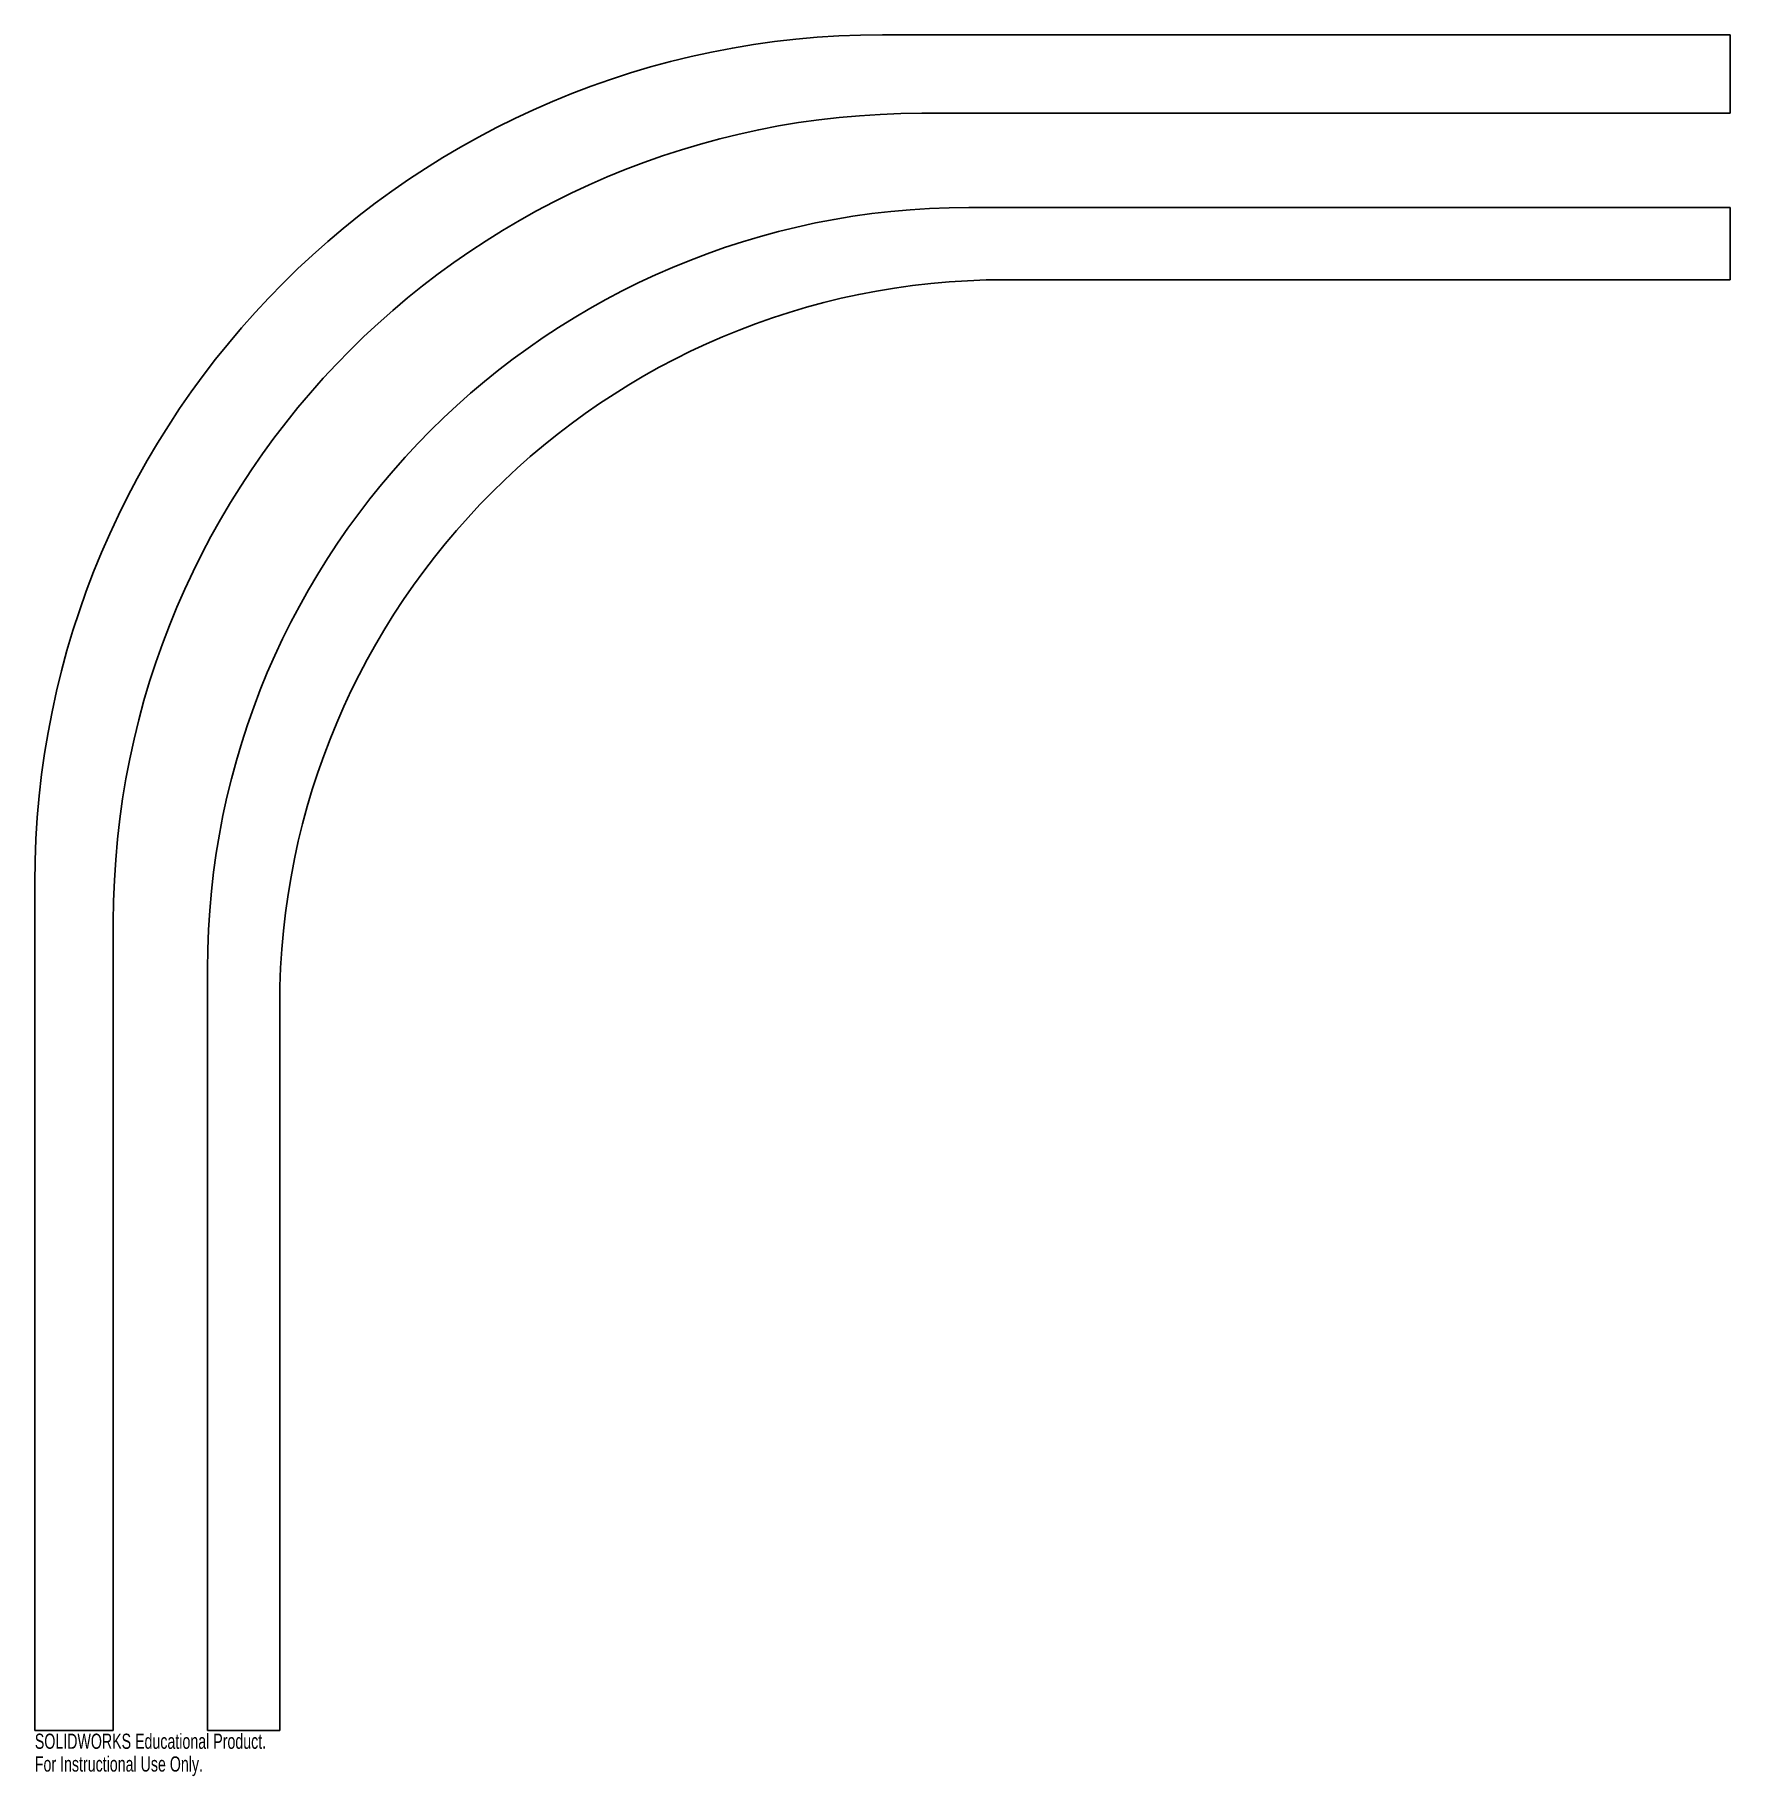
# Model space of a CAD drawing. Header units: millimetres. Extents: x 460 to 1000, y -15 to 540.
import ezdxf

# ---------------------------------------------------------------- set-up
doc = ezdxf.new("R2010")
doc.units = ezdxf.units.MM
doc.styles.add('SLDTEXTSTYLE0', font='TXT', dxfattribs={"width": 0.7})

msp = doc.modelspace()

# ---------------------------------------------------------------- linework, layer by layer
at = {"color": 7, "linetype": 'Continuous', "lineweight": 25}
for p, q in [((730, 540), (1000, 540)), ((1000, 515), (1000, 540)), ((742.5, 515), (1000, 515)), ((757.5, 485), (1000, 485)), ((1000, 462), (1000, 485)), ((769, 462), (1000, 462)), ((460, 0), (460, 270)), ((485, 0), (485, 257.5)), ((515, 0), (515, 242.5)), ((538, 0), (538, 231)), ((460, 0), (485, 0)), ((515, 0), (538, 0))]:
    msp.add_line(p, q, dxfattribs=at)
for centre, radius in [((730, 270), 270), ((742.5, 257.5), 257.5), ((757.5, 242.5), 242.5), ((769, 231), 231)]:
    msp.add_arc(centre, radius, 90, 180, dxfattribs=at)

# ---------------------------------------------------------------- texts
at = {"color": 7, "linetype": 'Continuous', "char_height": 4.8336, "attachment_point": 1, "style": 'SLDTEXTSTYLE0'}
for s, insert in [('SOLIDWORKS Educational Product.', (460, -1.02)), ('For Instructional Use Only.', (460, -8.27))]:
    msp.add_mtext(s, dxfattribs=dict(at, insert=insert))

doc.saveas('drawing.dxf')
